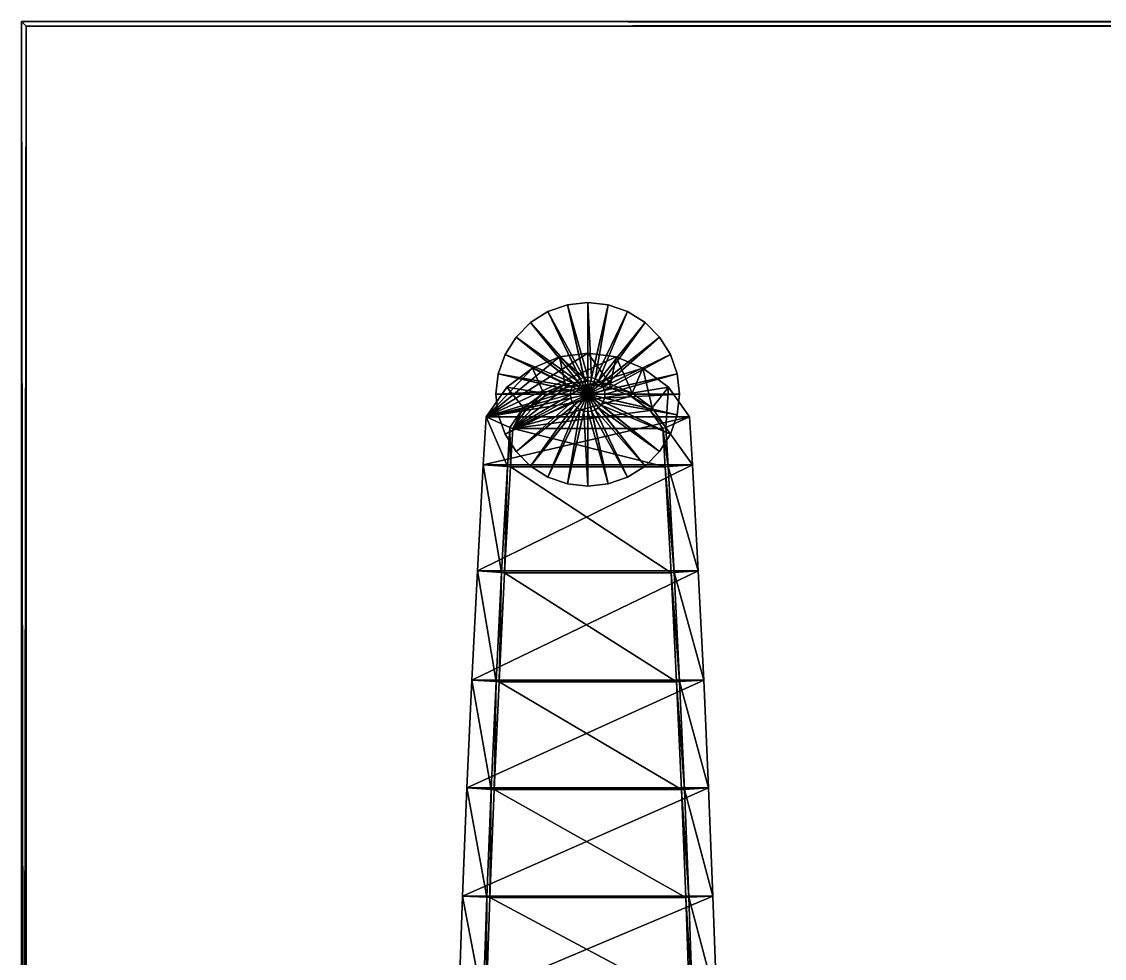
# Model space of a CAD drawing. Extents: x -112 to 87, y -82 to 85.
# Drawn here: x -112.14 to -87.3, y 63.58 to 85.07 of the extents above; entities that cross this region are included whole.
import ezdxf

# ---------------------------------------------------------------- set-up
doc = ezdxf.new("R2010")
doc.units = 0
doc.layers.add('LEG', color=191, linetype='CONTINUOUS')
doc.layers.add('TABLE', color=250, linetype='CONTINUOUS')

msp = doc.modelspace()

# ---------------------------------------------------------------- meshes
at = {"layer": 'LEG', "color": 191}
mesh = msp.add_polyface(dxfattribs=at)
corners = [(-101.486694, 76.003288, 1.187859), (-99.800842, 77.37648, 1.18786), (-99.152702, 77.465286, 1.18786), (-98.504585, 77.37648, 1.18786), (-100.41758, 77.117928, 1.680016), (-99.670013, 76.756752, 2.965019), (-99.800842, 77.37648, 1.628221), (-99.15271, 76.827637, 2.945824), (-99.152702, 77.465286, 1.610293), (-101.006973, 76.687485, 1.764913), (-100.417572, 77.117928, 1.18786), (-99.152687, 76.521721), (-101.206276, 76.990425), (-101.050491, 77.435646), (-100.799538, 77.83503), (-100.466019, 78.168556), (-100.066628, 78.419502), (-99.621407, 78.575294), (-99.152687, 78.628105), (-101.206276, 76.990425, 0.647006), (-101.050491, 77.435646, 0.647006), (-100.799538, 77.83503, 0.647006), (-100.466019, 78.168556, 0.647006), (-100.066628, 78.419502, 0.647006), (-99.621407, 78.575294, 0.647006), (-99.152687, 78.628105, 0.647006), (-99.509155, 76.693367, 0.647006), (-99.462021, 76.768394, 0.647006), (-99.399361, 76.831032, 0.647006), (-99.324348, 76.878166, 0.647006), (-99.240738, 76.907433, 0.647006), (-99.152687, 76.917351, 0.647006), (-99.324348, 76.878166, 1.547006), (-99.399361, 76.831032, 1.547005), (-99.240738, 76.907433, 1.547006)]
mesh.append_faces([[corners[k] for k in face] for face in [(4, 5, 6), (6, 7, 8), (12, 20, 13), (13, 21, 14), (14, 22, 15), (15, 23, 16), (16, 24, 17), (17, 25, 18), (19, 26, 20), (20, 27, 21), (27, 20, 26), (21, 28, 22), (28, 21, 27), (22, 29, 23), (29, 22, 28), (23, 30, 24), (30, 23, 29), (24, 31, 25), (31, 24, 30), (28, 32, 29), (32, 28, 33), (29, 34, 30), (34, 29, 32)]], dxfattribs={"vtx0": -1})
mesh.append_faces([[corners[k] for k in face] for face in [(0, 1, 2), (0, 2, 3), (11, 12, 13), (11, 13, 14), (11, 14, 15), (11, 15, 16), (11, 16, 17), (11, 17, 18)]], dxfattribs={"vtx0": -1, "vtx2": -1})
mesh.append_faces([[corners[k] for k in face] for face in [(6, 5, 7), (9, 4, 10), (4, 6, 1), (1, 10, 4), (6, 8, 2), (2, 1, 6), (12, 19, 20), (13, 20, 21), (14, 21, 22), (15, 22, 23), (16, 23, 24), (17, 24, 25)]], dxfattribs={"vtx2": -1})
mesh = msp.add_polyface(dxfattribs=at)
corners = [(-99.152702, 77.465286, 1.610293), (-99.15271, 76.827637, 2.945824), (-98.635406, 76.756737, 2.965022), (-98.504585, 77.37648, 1.628222), (-98.136551, 76.547615, 3.021288), (-97.887856, 77.117943, 1.680012), (-98.504585, 77.37648, 1.18786), (-99.152702, 77.465286, 1.18786), (-97.88784, 77.117943, 1.18786), (-97.298439, 76.6875, 1.187859), (-99.152687, 76.521721), (-99.152687, 78.628105), (-98.68399, 78.575294), (-98.238785, 78.419502), (-97.839394, 78.168556), (-97.505852, 77.83503), (-97.254906, 77.435646), (-97.099129, 76.990425), (-99.152687, 78.628105, 0.647006), (-98.68399, 78.575294, 0.647006), (-98.238785, 78.419502, 0.647006), (-97.839394, 78.168556, 0.647006), (-97.505852, 77.83503, 0.647006), (-97.254906, 77.435646, 0.647006), (-97.099129, 76.990425, 0.647006), (-99.064667, 76.907433, 0.647006), (-99.152687, 76.917351, 0.647006), (-98.981041, 76.878166, 0.647006), (-98.906013, 76.831032, 0.647006), (-98.843384, 76.768379, 0.647006), (-98.796249, 76.693367, 0.647006), (-98.766983, 76.609749, 0.647006), (-99.240738, 76.907433, 0.647006), (-99.152687, 76.917351, 1.547006), (-99.240738, 76.907433, 1.547006), (-99.064667, 76.907433, 1.547006), (-98.981041, 76.878166, 1.547006)]
mesh.append_faces([[corners[k] for k in face] for face in [(0, 2, 3), (3, 4, 5), (11, 19, 12), (12, 20, 13), (13, 21, 14), (14, 22, 15), (15, 23, 16), (16, 24, 17), (18, 25, 19), (25, 18, 26), (19, 27, 20), (27, 19, 25), (20, 28, 21), (28, 20, 27), (21, 29, 22), (29, 21, 28), (22, 30, 23), (30, 22, 29), (23, 31, 24), (31, 23, 30), (32, 33, 26), (33, 32, 34), (26, 35, 25), (35, 26, 33), (36, 25, 35)]], dxfattribs={"vtx0": -1})
mesh.append_faces([[corners[k] for k in face] for face in [(10, 11, 12), (10, 12, 13), (10, 13, 14), (10, 14, 15), (10, 15, 16), (10, 16, 17)]], dxfattribs={"vtx0": -1, "vtx2": -1})
mesh.append_faces([[corners[k] for k in face] for face in [(0, 1, 2), (3, 2, 4), (0, 3, 6), (6, 7, 0), (3, 5, 8), (8, 6, 3), (9, 8, 5), (11, 18, 19), (12, 19, 20), (13, 20, 21), (14, 21, 22), (15, 22, 23), (16, 23, 24)]], dxfattribs={"vtx2": -1})
mesh = msp.add_polyface(dxfattribs=at)
corners = [(-101.486694, 76.003288, 1.187859), (-101.006958, 76.687485, 1.18786), (-100.417572, 77.117928, 1.18786), (-99.800842, 77.37648, 1.18786), (-98.504585, 77.37648, 1.18786), (-97.88784, 77.117943, 1.18786), (-101.006973, 76.687485, 1.764913), (-100.630112, 76.210762, 3.110776), (-100.168861, 76.547615, 3.021291), (-100.41758, 77.117928, 1.680016), (-99.670013, 76.756752, 2.965019), (-100.876183, 75.732651, 3.32735), (-99.15271, 76.747574, 3.045371), (-99.653679, 76.678925, 3.064578), (-98.651749, 76.678909, 3.064581), (-101.486702, 76.003288, 1.896473), (-100.583023, 76.150772, 3.210436), (-100.137802, 76.475945, 3.120886), (-99.15271, 76.827637, 2.945824), (-99.152687, 76.521721), (-101.259094, 76.521721), (-101.206276, 76.990425), (-101.206276, 76.053001), (-101.259094, 76.521721, 0.647006), (-101.206276, 76.990425, 0.647006), (-99.152687, 76.521721, 1.547005), (-99.509155, 76.35006, 1.547005), (-99.462021, 76.275047, 1.547005), (-99.538399, 76.433678, 1.547005), (-99.548317, 76.521721, 1.547005), (-99.538399, 76.609749, 1.547005), (-99.509155, 76.693367, 1.547005), (-99.462021, 76.768394, 1.547005), (-99.399361, 76.831032, 1.547005), (-99.324348, 76.878166, 1.547006), (-101.206276, 76.053001, 0.647006), (-99.548317, 76.521721, 0.647006), (-99.538399, 76.609749, 0.647006), (-99.509155, 76.693367, 0.647006), (-99.509155, 76.35006, 0.647006), (-99.538399, 76.433678, 0.647006), (-99.462021, 76.768394, 0.647006), (-99.399361, 76.831032, 0.647006)]
mesh.append_faces([[corners[k] for k in face] for face in [(6, 8, 9), (22, 23, 20), (20, 24, 21), (35, 36, 23), (23, 37, 24), (37, 23, 36), (38, 24, 37), (39, 28, 40), (28, 39, 26), (40, 29, 36), (29, 40, 28), (36, 30, 37), (30, 36, 29), (37, 31, 38), (31, 37, 30), (38, 32, 41), (32, 38, 31), (41, 33, 42), (33, 41, 32)]], dxfattribs={"vtx0": -1})
mesh.append_faces([[corners[k] for k in face] for face in [(0, 1, 2), (0, 2, 3), (0, 4, 5), (11, 12, 13), (11, 14, 12), (19, 20, 21), (25, 26, 27), (25, 28, 26), (25, 29, 28), (25, 30, 29), (25, 31, 30), (25, 32, 31), (25, 33, 32), (25, 34, 33)]], dxfattribs={"vtx0": -1, "vtx2": -1})
mesh.append_faces([[corners[k] for k in face] for face in [(6, 7, 8), (9, 8, 10), (15, 6, 1), (2, 1, 6), (16, 17, 8), (10, 8, 17), (17, 13, 10), (18, 10, 13), (13, 12, 18), (20, 23, 24)]], dxfattribs={"vtx2": -1})
mesh = msp.add_polyface(dxfattribs=at)
corners = [(-101.486694, 76.003288, 1.187859), (-97.88784, 77.117943, 1.18786), (-97.298439, 76.6875, 1.187859), (-97.887856, 77.117943, 1.680012), (-98.136551, 76.547615, 3.021288), (-97.675308, 76.21077, 3.110775), (-97.298439, 76.687485, 1.764915), (-96.818718, 76.003311, 1.187859), (-98.635406, 76.756737, 2.965022), (-99.15271, 76.827637, 2.945824), (-99.15271, 76.747574, 3.045371), (-98.651749, 76.678909, 3.064581), (-98.167618, 76.47596, 3.120882), (-99.152687, 76.521721), (-97.099129, 76.990425), (-97.04631, 76.521721), (-97.099129, 76.990425, 0.647006), (-97.04631, 76.521721, 0.647006), (-99.152687, 76.521721, 1.547005), (-98.766983, 76.433678, 1.547005), (-98.757065, 76.521721, 1.547005), (-98.796249, 76.35006, 1.547005), (-98.843384, 76.275047, 1.547005), (-99.240738, 76.907433, 1.547006), (-99.324348, 76.878166, 1.547006), (-99.152687, 76.917351, 1.547006), (-99.064667, 76.907433, 1.547006), (-98.981041, 76.878166, 1.547006), (-98.906013, 76.831032, 1.547005), (-98.843384, 76.768379, 1.547005), (-98.796249, 76.693367, 1.547005), (-98.766983, 76.609749, 1.547005), (-98.766983, 76.433678, 0.647006), (-98.757065, 76.521721, 0.647006), (-98.766983, 76.609749, 0.647006), (-98.796249, 76.35006, 0.647006), (-99.064667, 76.907433, 0.647006), (-98.981041, 76.878166, 0.647006), (-98.906013, 76.831032, 0.647006), (-98.843384, 76.768379, 0.647006), (-98.796249, 76.693367, 0.647006)]
mesh.append_faces([[corners[k] for k in face] for face in [(3, 5, 6), (14, 17, 15), (32, 17, 33), (16, 33, 17), (33, 16, 34), (33, 19, 32), (19, 33, 20), (32, 21, 35), (21, 32, 19), (36, 27, 37), (37, 28, 38), (28, 37, 27), (38, 29, 39), (29, 38, 28), (39, 30, 40), (30, 39, 29), (40, 31, 34), (31, 40, 30), (34, 20, 33), (20, 34, 31)]], dxfattribs={"vtx0": -1})
mesh.append_faces([[corners[k] for k in face] for face in [(0, 1, 2), (13, 14, 15), (18, 19, 20), (18, 21, 19), (18, 22, 21), (18, 23, 24), (18, 25, 23), (18, 26, 25), (18, 27, 26), (18, 28, 27), (18, 29, 28), (18, 30, 29), (18, 31, 30), (18, 20, 31)]], dxfattribs={"vtx0": -1, "vtx2": -1})
mesh.append_faces([[corners[k] for k in face] for face in [(3, 4, 5), (3, 6, 2), (7, 2, 6), (8, 9, 10), (10, 11, 8), (4, 8, 11), (11, 12, 4), (5, 4, 12), (14, 16, 17)]], dxfattribs={"vtx2": -1})
mesh = msp.add_polyface(dxfattribs=at)
corners = [(-101.551201, 74.905624, 1.325244), (-96.818718, 76.003311, 1.187859), (-96.754211, 74.905624, 1.325244), (-100.996819, 74.864532, 3.454351), (-101.486702, 76.003288, 1.896473), (-101.551201, 74.90564, 2.098917), (-96.754211, 74.905624, 2.098917), (-97.361404, 75.763069, 3.227521), (-97.308601, 74.864548, 3.454351), (-97.377899, 74.859047, 3.554321), (-100.876183, 75.732651, 3.32735), (-100.927521, 74.859047, 3.554321), (-97.429245, 75.732651, 3.32735), (-96.818718, 76.003288, 1.896472), (-101.486694, 76.003288, 1.187859), (-101.685959, 72.471642, 2.510668), (-100.944016, 75.763069, 3.227521), (-99.152687, 76.521721), (-97.839394, 74.87487), (-98.238785, 74.623924), (-98.68399, 74.468132), (-99.152687, 74.415321), (-99.621407, 74.468132), (-100.066628, 74.623924), (-100.466019, 74.87487), (-97.254906, 75.60778), (-97.505852, 75.208397, 0.647006), (-97.505852, 75.208397), (-97.839394, 74.87487, 0.647006), (-98.238785, 74.623924, 0.647006), (-98.68399, 74.468132, 0.647006), (-99.152687, 74.415321, 0.647006), (-99.621407, 74.468132, 0.647006), (-100.066628, 74.623924, 0.647006), (-100.466019, 74.87487, 0.647006), (-100.799538, 75.208397, 0.647006), (-100.799538, 75.208397), (-101.050491, 75.60778, 0.647006), (-98.906013, 76.212395, 0.647006), (-98.981041, 76.16526, 0.647006), (-99.064667, 76.136009, 0.647006), (-99.152687, 76.126076, 0.647006), (-99.240738, 76.136009, 0.647006), (-99.324348, 76.16526, 0.647006), (-99.399361, 76.212395, 0.647006), (-99.462021, 76.275047, 0.647006)]
mesh.append_faces([[corners[k] for k in face] for face in [(0, 1, 2), (3, 4, 5), (6, 7, 8), (9, 10, 11), (10, 9, 12), (25, 26, 27), (27, 28, 18), (18, 29, 19), (19, 30, 20), (20, 31, 21), (21, 32, 22), (22, 33, 23), (23, 34, 24), (24, 35, 36), (26, 38, 28), (28, 39, 29), (29, 40, 30), (30, 41, 31), (31, 42, 32), (32, 43, 33), (33, 44, 34), (34, 45, 35)]], dxfattribs={"vtx0": -1})
mesh.append_faces([[corners[k] for k in face] for face in [(17, 18, 19), (17, 19, 20), (17, 20, 21), (17, 21, 22), (17, 22, 23), (17, 23, 24)]], dxfattribs={"vtx0": -1, "vtx2": -1})
mesh.append_faces([[corners[k] for k in face] for face in [(13, 6, 2), (14, 0, 5), (15, 5, 0), (16, 3, 11), (11, 10, 16), (12, 9, 8), (27, 26, 28), (18, 28, 29), (19, 29, 30), (20, 30, 31), (21, 31, 32), (22, 32, 33), (23, 33, 34), (24, 34, 35), (36, 35, 37)]], dxfattribs={"vtx2": -1})
mesh = msp.add_polyface(dxfattribs=at)
corners = [(-101.486702, 76.003288, 1.896473), (-100.944016, 75.763069, 3.227521), (-100.630112, 76.210762, 3.110776), (-101.006973, 76.687485, 1.764913), (-100.876183, 75.732651, 3.32735), (-100.137802, 76.475945, 3.120886), (-100.583023, 76.150772, 3.210436), (-99.653679, 76.678925, 3.064578), (-98.167618, 76.47596, 3.120882), (-98.651749, 76.678909, 3.064581), (-96.818718, 76.003311, 1.187859), (-101.551201, 74.905624, 1.325244), (-101.486694, 76.003288, 1.187859), (-100.996819, 74.864532, 3.454351), (-101.006958, 76.687485, 1.18786), (-101.551201, 74.90564, 2.098917), (-100.168861, 76.547615, 3.021291), (-99.152687, 76.521721), (-100.466019, 74.87487), (-100.799538, 75.208397), (-101.050491, 75.60778), (-101.206276, 76.053001), (-101.259094, 76.521721), (-101.050491, 75.60778, 0.647006), (-101.206276, 76.053001, 0.647006), (-101.259094, 76.521721, 0.647006), (-99.152687, 76.521721, 1.547005), (-99.240738, 76.136009, 1.547005), (-99.152687, 76.126076, 1.547005), (-99.324348, 76.16526, 1.547005), (-99.399361, 76.212395, 1.547005), (-99.462021, 76.275047, 1.547005), (-99.240738, 76.136009, 0.647006), (-99.152687, 74.415321, 0.647006), (-99.152687, 76.126076, 0.647006), (-99.324348, 76.16526, 0.647006), (-99.621407, 74.468132, 0.647006), (-99.399361, 76.212395, 0.647006), (-100.066628, 74.623924, 0.647006), (-99.462021, 76.275047, 0.647006), (-100.466019, 74.87487, 0.647006), (-100.799538, 75.208397, 0.647006), (-99.509155, 76.35006, 0.647006), (-99.538399, 76.433678, 0.647006), (-99.548317, 76.521721, 0.647006), (-99.509155, 76.35006, 1.547005)]
mesh.append_faces([[corners[k] for k in face] for face in [(0, 2, 3), (4, 5, 6), (10, 11, 12), (0, 13, 1), (19, 23, 20), (20, 24, 21), (32, 33, 34), (35, 36, 32), (37, 38, 35), (39, 40, 37), (41, 42, 23), (42, 41, 39), (23, 43, 24), (43, 23, 42), (44, 24, 43), (34, 27, 32), (27, 34, 28), (32, 29, 35), (29, 32, 27), (35, 30, 37), (30, 35, 29), (37, 31, 39), (31, 37, 30), (39, 45, 42), (45, 39, 31)]], dxfattribs={"vtx0": -1})
mesh.append_faces([[corners[k] for k in face] for face in [(4, 7, 5), (4, 8, 9), (17, 18, 19), (17, 19, 20), (17, 20, 21), (17, 21, 22), (26, 27, 28), (26, 29, 27), (26, 30, 29), (26, 31, 30)]], dxfattribs={"vtx0": -1, "vtx2": -1})
mesh.append_faces([[corners[k] for k in face] for face in [(0, 1, 2), (14, 12, 0), (15, 0, 12), (2, 1, 4), (4, 6, 2), (16, 2, 6), (20, 23, 24), (21, 24, 25)]], dxfattribs={"vtx2": -1})
mesh = msp.add_polyface(dxfattribs=at)
corners = [(-101.486694, 76.003288, 1.187859), (-97.298439, 76.6875, 1.187859), (-96.818718, 76.003311, 1.187859), (-97.298439, 76.687485, 1.764915), (-97.675308, 76.21077, 3.110775), (-97.361404, 75.763069, 3.227521), (-96.818718, 76.003288, 1.896472), (-100.876183, 75.732651, 3.32735), (-97.722397, 76.150795, 3.210436), (-98.167618, 76.47596, 3.120882), (-97.429245, 75.732651, 3.32735), (-96.754211, 74.905624, 2.098917), (-96.754211, 74.905624, 1.325244), (-97.308601, 74.864548, 3.454351), (-99.152687, 76.521721), (-97.04631, 76.521721), (-97.099129, 76.053001), (-97.254906, 75.60778), (-97.505852, 75.208397), (-97.839394, 74.87487), (-97.04631, 76.521721, 0.647006), (-97.099129, 76.053001, 0.647006), (-97.254906, 75.60778, 0.647006), (-97.505852, 75.208397, 0.647006), (-99.152687, 76.521721, 1.547005), (-98.906013, 76.212395, 1.547005), (-98.843384, 76.275047, 1.547005), (-98.981041, 76.16526, 1.547005), (-99.064667, 76.136009, 1.547005), (-99.152687, 76.126076, 1.547005), (-98.766983, 76.433678, 0.647006), (-98.796249, 76.35006, 0.647006), (-98.843384, 76.275047, 0.647006), (-98.906013, 76.212395, 0.647006), (-98.981041, 76.16526, 0.647006), (-97.839394, 74.87487, 0.647006), (-99.064667, 76.136009, 0.647006), (-98.238785, 74.623924, 0.647006), (-99.152687, 76.126076, 0.647006), (-98.68399, 74.468132, 0.647006), (-98.796249, 76.35006, 1.547005)]
mesh.append_faces([[corners[k] for k in face] for face in [(0, 1, 2), (3, 5, 6), (5, 11, 6), (15, 21, 16), (16, 22, 17), (20, 30, 21), (21, 31, 22), (31, 21, 30), (22, 32, 23), (32, 22, 31), (33, 23, 32), (34, 35, 33), (36, 37, 34), (38, 39, 36), (31, 26, 32), (26, 31, 40), (32, 25, 33), (25, 32, 26), (33, 27, 34), (27, 33, 25), (34, 28, 36), (28, 34, 27), (36, 29, 38), (29, 36, 28)]], dxfattribs={"vtx0": -1})
mesh.append_faces([[corners[k] for k in face] for face in [(7, 8, 9), (14, 15, 16), (14, 16, 17), (14, 17, 18), (14, 18, 19), (24, 25, 26), (24, 27, 25), (24, 28, 27), (24, 29, 28)]], dxfattribs={"vtx0": -1, "vtx2": -1})
mesh.append_faces([[corners[k] for k in face] for face in [(3, 4, 5), (7, 10, 8), (3, 6, 2), (12, 2, 6), (9, 8, 4), (5, 4, 8), (8, 10, 5), (13, 5, 10), (15, 20, 21), (16, 21, 22), (17, 22, 23)]], dxfattribs={"vtx2": -1})
mesh = msp.add_polyface(dxfattribs=at)
corners = [(-101.685959, 72.471642, 1.719068), (-96.754211, 74.905624, 1.325244), (-96.619469, 72.471626, 1.719069), (-101.551201, 74.905624, 1.325244), (-101.131409, 72.433578, 4.018939), (-101.551201, 74.90564, 2.098917), (-101.685959, 72.471642, 2.510668), (-100.996819, 74.864532, 3.454351), (-96.619469, 72.471642, 2.510669), (-97.308601, 74.864548, 3.454351), (-97.174019, 72.433578, 4.018939), (-96.754211, 74.905624, 2.098917), (-97.24334, 72.428474, 4.118911), (-100.927521, 74.859047, 3.554321), (-101.06208, 72.428474, 4.118912), (-97.377899, 74.859047, 3.554321), (-101.812103, 69.964584, 2.075943), (-96.493324, 69.964584, 2.075943), (-101.257378, 69.930145, 4.527502), (-101.812103, 69.964569, 2.882694), (-96.493324, 69.964584, 2.882694), (-97.048058, 69.930161, 4.527502), (-97.117401, 69.925491, 4.627478), (-101.188034, 69.925476, 4.627478), (-101.923996, 67.49118, 2.381074), (-96.381447, 67.49118, 2.381074), (-101.369095, 67.460411, 4.959425), (-101.923996, 67.49118, 3.199698), (-96.381447, 67.49118, 3.199698), (-97.005707, 67.4562, 5.059402), (-101.299728, 67.4562, 5.059402), (-96.93634, 67.460419, 4.959425)]
mesh.append_faces([[corners[k] for k in face] for face in [(0, 1, 2), (1, 0, 3), (4, 5, 6), (5, 4, 7), (8, 9, 10), (9, 8, 11), (12, 13, 14), (13, 12, 15), (16, 2, 17), (2, 16, 0), (18, 6, 19), (6, 18, 4), (20, 10, 21), (10, 20, 8), (22, 14, 23), (14, 22, 12), (24, 17, 25), (17, 24, 16), (26, 19, 27), (19, 26, 18), (21, 28, 20), (23, 29, 22)]], dxfattribs={"vtx0": -1})
mesh.append_faces([[corners[k] for k in face] for face in [(11, 8, 2), (2, 1, 11), (3, 0, 6), (8, 20, 17), (17, 2, 8), (19, 6, 0), (0, 16, 19), (20, 28, 25), (25, 17, 20), (27, 19, 16), (16, 24, 27), (7, 4, 14), (14, 13, 7), (10, 9, 15), (15, 12, 10), (4, 18, 23), (23, 14, 4), (21, 10, 12), (12, 22, 21), (30, 23, 18), (31, 21, 22)]], dxfattribs={"vtx2": -1})
mesh = msp.add_polyface(dxfattribs=at)
corners = [(-96.381447, 67.49118, 3.199698), (-97.048058, 69.930161, 4.527502), (-96.93634, 67.460419, 4.959425), (-97.005707, 67.4562, 5.059402), (-101.188034, 69.925476, 4.627478), (-101.299728, 67.4562, 5.059402), (-102.023598, 65.012016, 2.641684), (-96.381447, 67.49118, 2.381074), (-96.281822, 65.012016, 2.641684), (-101.923996, 67.49118, 2.381074), (-101.468552, 64.984879, 5.325437), (-101.923996, 67.49118, 3.199698), (-102.023598, 65.012001, 3.469363), (-101.369095, 67.460411, 4.959425), (-96.281822, 65.012016, 3.469363), (-96.836884, 64.984879, 5.325437), (-96.906265, 64.981117, 5.425416), (-101.399178, 64.981117, 5.425416), (-102.109863, 62.55751, 2.856614), (-96.195572, 62.55751, 2.856614), (-101.554688, 62.533978, 5.624402), (-102.109863, 62.557495, 3.690671), (-96.195572, 62.55751, 3.690671), (-96.750755, 62.533981, 5.624402), (-96.820137, 62.530689, 5.724385), (-101.485291, 62.530689, 5.724385), (-102.18454, 60.077427, 3.031785), (-101.629242, 60.057518, 5.865033), (-96.120903, 60.077408, 3.869891), (-96.745605, 60.054665, 5.965018), (-96.120903, 60.077408, 3.031785), (-102.18454, 60.077393, 3.869891), (-101.257378, 69.930145, 4.527502), (-97.117401, 69.925491, 4.627478), (-101.559837, 60.054665, 5.965018), (-96.676201, 60.057518, 5.865033)]
mesh.append_faces([[corners[k] for k in face] for face in [(0, 1, 2), (3, 4, 5), (6, 7, 8), (7, 6, 9), (10, 11, 12), (11, 10, 13), (14, 2, 15), (2, 14, 0), (16, 5, 17), (5, 16, 3), (18, 8, 19), (8, 18, 6), (20, 12, 21), (12, 20, 10), (22, 15, 23), (15, 22, 14), (24, 17, 25), (17, 24, 16), (19, 26, 18), (21, 27, 20), (23, 28, 22), (25, 29, 24)]], dxfattribs={"vtx0": -1})
mesh.append_faces([[corners[k] for k in face] for face in [(0, 14, 8), (8, 7, 0), (12, 11, 9), (9, 6, 12), (14, 22, 19), (19, 8, 14), (21, 12, 6), (6, 18, 21), (30, 19, 22), (31, 21, 18), (32, 13, 5), (33, 3, 2), (13, 10, 17), (17, 5, 13), (15, 2, 3), (3, 16, 15), (10, 20, 25), (25, 17, 10), (23, 15, 16), (16, 24, 23), (34, 25, 20), (35, 23, 24)]], dxfattribs={"vtx2": -1})
at = {"layer": 'TABLE', "color": 250}
mesh = msp.add_polyface(dxfattribs=at)
corners = [(-112.041023, 7.598656, 72.872421), (82.746864, 7.598656, 72.872421), (82.746864, 84.967621, 72.872406), (-112.041023, 84.967621, 72.872414), (-112.141029, 7.49865, 72.772423), (-112.141029, 7.498657, 70.320724), (82.846863, 7.49865, 70.320724), (82.846863, 7.49865, 72.772423), (82.846863, 85.067619, 72.772408), (82.84687, 85.067619, 70.320709), (-112.141029, 85.067619, 70.320709), (-112.141029, 85.067619, 72.772408), (-112.041023, 7.598656, 70.220726), (-112.041023, 84.967621, 70.220711), (82.746872, 84.967621, 70.220711), (82.746864, 7.598656, 70.220726), (16.774326, -81.867226, 72.872452), (82.746864, 7.398659, 72.872421), (16.774326, 7.398659, 72.872421), (16.674328, -81.967232, 72.772453), (16.674328, -81.967232, 70.320755), (82.84687, -81.967232, 70.320755), (82.846863, 7.49865, 72.772423), (16.674328, 7.49865, 70.320724), (16.674328, 7.498657, 72.772423), (16.774326, -81.867226, 70.220757), (16.774326, 7.398659, 70.220726), (82.746864, 7.398659, 70.220726), (82.746864, -81.867226, 72.872452), (46.168274, 78.36068, 0.000135), (43.404736, 75.278503, 0.000136), (43.404736, 75.278503, 0.493613), (41.295349, 71.714806, 0.000137), (41.295349, 71.714806, 0.493614), (39.921974, 67.809639, 0.000138), (39.92197, 67.809639, 0.493615), (39.336597, 63.710136, 0.000139), (39.3368, 63.710968, 0.493616), (39.562527, 59.576614, 0.000141), (39.562527, 59.576614, 0.493617), (40.590363, 55.565468, 0.000141), (40.590363, 55.565468, 0.493618), (42.381004, 51.831791, 0.000142), (42.381004, 51.831791, 0.493619), (44.865486, 48.520119, 0.000142), (44.865486, 48.520119, 0.493611)]
mesh.append_faces([[corners[k] for k in face] for face in [(0, 2, 3), (4, 6, 7), (8, 10, 11), (11, 5, 4), (12, 14, 15), (16, 17, 18), (22, 23, 24), (24, 20, 19), (30, 33, 31), (32, 35, 33), (34, 37, 35), (36, 39, 37), (38, 41, 39), (40, 43, 41), (42, 45, 43)]], dxfattribs={"vtx0": -1})
mesh.append_faces([[corners[k] for k in face] for face in [(0, 1, 2), (4, 5, 6), (8, 9, 10), (11, 10, 5), (12, 13, 14), (19, 20, 21), (24, 23, 20), (25, 26, 27), (4, 7, 1), (1, 0, 4), (8, 11, 3), (3, 2, 8), (11, 4, 0), (0, 3, 11), (6, 5, 12), (12, 15, 6), (10, 9, 14), (14, 13, 10), (5, 10, 13), (13, 12, 5), (28, 16, 19), (22, 24, 18), (24, 19, 16), (16, 18, 24), (21, 20, 25), (27, 26, 23), (20, 23, 26), (26, 25, 20), (29, 30, 31), (30, 32, 33), (32, 34, 35), (34, 36, 37), (36, 38, 39), (38, 40, 41), (40, 42, 43), (42, 44, 45)]], dxfattribs={"vtx2": -1})

doc.saveas('drawing.dxf')
